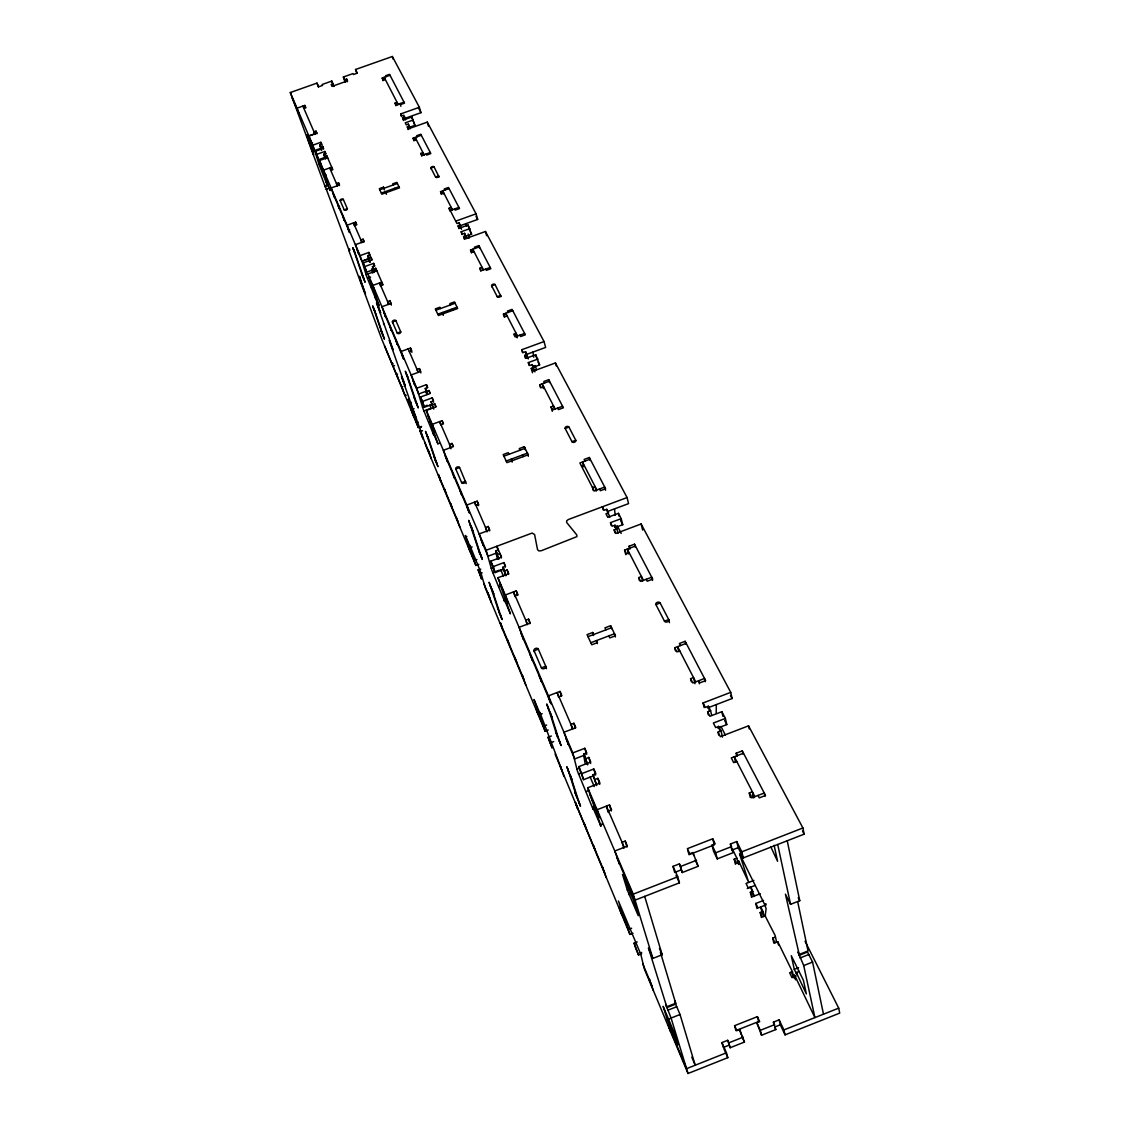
<?xml version="1.0" encoding="UTF-8"?>
<svg xmlns="http://www.w3.org/2000/svg" width="1130" height="1130" viewBox="0 0 1130 1130"><rect width="100%" height="100%" fill="white"/><g stroke="black" fill="none" stroke-linecap="round" stroke-linejoin="round"><path stroke-width="1.5" d="M716.18 712.889L716.349 704.569M757.383 1016.647L758.611 1021.577L735.913 1030.588L734.613 1025.673L757.383 1016.647L759.685 1021.647L756.832 1022.777L761.549 1035.235L775.802 1029.571L773.428 1022.127L779.135 1019.853L783.895 1029.938L785.067 1034.868L839.703 1013.116L838.714 1008.13L805.054 941.262M729.02 1045.194L723.313 1047.468L721.957 1042.58L727.678 1040.306L730.149 1047.736L744.43 1042.058L739.726 1029.571L736.873 1030.701L734.613 1025.673M730.149 1047.736L728.808 1042.849L743.145 1037.156M761.549 1035.235L760.321 1030.32L774.615 1024.642M779.135 1019.853L780.322 1024.797L774.629 1027.057L775.802 1029.571M721.957 1042.58L726.435 1052.793L686.546 1068.669L668.875 1026.379M783.895 1029.938L838.714 1008.13M633.04 933.225L629.947 934.425L618.393 900.977L640.795 954.299L644.354 968.947L688.029 1073.5L727.791 1057.666L726.435 1052.793M688.029 1073.5L671.079 1018.045L665.655 1004.189L666.742 1006.774L675.684 1003.242L660.4 952.279M795.534 979.851L794.432 974.851L814.914 1017.593L803.727 965.571L797.949 951.94L799.207 954.455L808.049 950.952L797.752 901.994M666.714 1007.649L675.627 1004.132L674.582 1000.657L675.684 1003.242M798.726 955.5L807.54 952.011L812.583 962.068L823.488 1014.189M667.802 1010.234L676.715 1006.717M799.969 958L808.798 954.511M671.079 1018.045L680.034 1014.5L675.627 1004.132M803.727 965.571L812.583 962.068M667.251 1019.613L663.141 1006.307L673.777 1031.676L677.845 1044.925L667.251 1019.613L670.104 1018.483M799.15 971.405L796.311 972.534L796.692 974.23L794.291 969.356L798.543 967.676M775.463 937.038L772.708 938.126L773.866 943.14L777.751 941.7L792.441 971.701L789.644 972.817L791.989 977.634L796.198 975.967M765.603 915.78L762.425 917.037L760.208 912.489L762.934 911.43L760.716 906.91L761.493 910.257M631.642 928.239L628.407 929.51L619.819 908.972M753.865 880.411L746.04 883.462L748.201 887.869L750.885 886.824L754.233 896.288L752.792 893.336M747.241 888.505L755.038 885.454M751.549 897.347L750.362 892.305L753.046 891.245M641.656 953.777L638.535 954.991L635.653 948.098L634.114 943.169L637.221 941.954M760.236 893.731L752.538 896.754L750.362 892.305M756.987 908.506L755.801 903.463L763.541 900.441M640.258 952.986L641.656 952.435M739.359 864.139L738.554 860.778L748.724 882.417L739.5 853.729L764.53 904.198L765.914 903.661M766.239 904.862L758.004 907.969L755.801 903.463M666.742 1006.774L648.436 947.957L652.872 958.424L662.166 954.765L644.693 896.387M799.207 954.455L785.435 894.183L790.562 904.325L799.758 900.709L787.229 840.762M681.051 869.931L674.695 872.417L673.014 866.371L679.398 863.885L682.238 872.53L698.156 866.315L692.944 852.529L689.766 853.772L687.379 848.658L712.748 838.785L715.191 843.87L712.027 845.113L713.553 851.201L717.239 858.885L733.116 852.684L730.39 844.025L736.746 841.553L741.817 851.808L743.258 857.924L804.136 834.166L802.907 827.979L748.54 725.827L720.375 736.675L718.03 732.113L721.039 730.941L718.694 726.406L715.686 727.565L713.369 723.031L725.361 718.426L721.858 711.702L709.908 716.293L707.62 711.829L710.601 710.685L708.312 706.236L705.332 707.38L703.058 702.959L730.729 692.351L641.12 523.981L616.019 533.402L614.169 529.815L616.853 528.798L618.039 533.346M682.238 872.53L680.585 866.484L696.56 860.255M717.239 858.885L715.714 852.797L731.647 846.582M627.305 890.002L622.503 874.436L633.492 900.172L638.252 915.724L627.305 890.002L630.399 888.802M736.746 841.553L738.201 847.67L731.859 850.127L730.39 844.025M652.872 958.424L633.238 894.155L677.746 876.795L673.014 866.371M741.817 851.808L802.907 827.979M739.797 855.184L741.153 854.661M735.432 864.252L734.203 859.196L736.859 858.164L732.226 848.715M677.746 876.795L679.413 882.841L635.074 900.144L616.627 857.006M738.963 862.473L736.308 863.504L734.203 859.196M618.802 862.091L619.409 864.083L614.777 851.003L627.39 846.116L625.201 841.073L622.051 842.302L623.873 848.319M750.306 797.582L749.275 792.963L752.382 791.763L753.752 797.921L752.199 794.884M498.344 551.03L496.819 546.27L501.536 557.118L490.773 561.158L493.132 566.653L503.924 562.599L505.52 566.271L502.822 567.288L504.418 570.975L507.13 569.958L508.74 573.673L497.878 577.741L572.811 752.905L577.458 771.169L593.095 809.306L592.657 807.074L594.903 806.213M736.873 756.309L736.181 753.23L742.283 750.871L765.519 795.463L759.275 797.879L758.018 795.435M608.477 810.987L611.57 809.786L609.466 804.941L597.12 809.716L599.606 817.725L596.923 810.888M743.498 753.202L731.28 757.919L733.695 762.623L736.746 761.436M592.657 807.074L600.948 826.312L600.454 824.66L601.965 824.067M600.369 825.197L601.88 824.603M572.811 752.905L584.803 748.3L586.781 752.863L583.786 754.021L587.628 764.629L583.786 754.021M585.156 754.911L574.704 758.922L565.876 738.257M707.479 707.973L732.099 698.524L730.729 692.351M585.764 758.597L588.772 757.439L590.778 762.044L578.701 766.677L583.574 779.672L594.14 775.604M576.794 769.135L579.732 768.005M578.532 773.937L581.47 772.807M583.574 779.672L581.682 773.655L593.801 768.993L595.835 773.655L592.798 774.827L596.682 785.534M717.804 728.045L726.774 724.584L725.361 718.426M596.23 784.036L594.832 779.516L597.883 778.344L599.931 783.048L587.713 787.751L600.454 824.66M586.06 791.593L589.027 790.449M546.609 725.05L543.474 726.251L545.098 731.209L548.22 730.022M567.783 742.721L568.418 744.727L563.969 732.24L575.834 727.706L573.899 723.271L570.947 724.401L572.345 728.921M691.334 681.743L690.585 678.664L693.523 677.548L694.992 683.692M548.078 737.269L552.019 747.806L548.078 737.269L551.355 736.026M550.409 742.834L553.686 741.577M538.318 649.157L534.066 650.767L541.425 667.872L545.734 666.248L538.318 649.157A2.274 1.653 -17.8 0 0 535.535 648.436A2.274 1.653 -17.8 0 0 534.066 650.767L534.448 651.968M664.468 621.175L668.72 619.565L660.146 603.01A2.274 1.639 -13.4 0 0 657.279 602.332A2.274 1.639 -13.4 0 0 655.923 604.607L664.468 621.175A2.288 1.667 -13.1 0 0 667.378 621.881A2.288 1.667 -13.1 0 0 668.72 619.565L669.469 622.63M699.399 683.791L698.665 680.726L699.781 682.873L705.657 680.627L685.147 641.303L679.413 643.493L680.472 645.555M558.983 696.815L561.893 695.699L560.028 691.419L548.403 695.854L550.946 703.849L548.488 697.591M675.472 650.824L674.723 647.758L686.221 643.366M679.737 650.809L676.856 651.897L674.723 647.758M536.552 709.668L543.474 726.251L534.024 699.527L540.338 714.4L542.188 713.694M655.923 604.607L660.146 603.01M593.66 634.509L592.713 632.489L587.049 634.636L591.767 644.764L597.459 642.603L596.513 640.569L597.375 643.606M608.816 635.908L609.79 637.927L615.469 635.766L610.624 625.709L604.974 627.842L605.934 629.862M587.995 636.656L611.584 627.715M590.821 642.73L614.494 633.746L615.384 636.981M629.862 549.265L629.085 546.228L634.509 544.194L652.73 579.125L647.193 581.23L646.205 579.309M515.139 595.708L517.893 594.677L516.241 590.863L505.251 595.002L507.836 602.94L505.562 597.163M625.78 554.675L624.593 550.112L635.47 546.03M380.316 311.993L380.584 312.925L374.849 295.834L379.129 305.82L378.917 305.029L367.914 273.954L416.786 388.212L426.448 384.666L427.705 387.59L425.29 388.466L426.561 391.404L428.99 390.514L430.262 393.452L420.558 397.011L422.465 401.447L432.197 397.873L433.482 400.853L431.053 401.743L432.338 404.724L434.782 403.834L436.081 406.814L426.293 410.416L486.126 550.268L491.847 570.24L504.63 601.513L503.952 598.858L505.943 598.109M629.212 552.782L626.486 553.813L624.593 550.112M525.761 620.201L528.558 619.155L530.267 623.082L519.08 627.305L523.345 639.241L522.696 637.264M639.481 580.636L638.704 577.585L641.459 576.54L642.617 581.117M486.126 550.268L532.159 533.049L534.603 534.575L537.541 549.646L538.826 550.903L541.171 550.776L576.907 536.623L576.794 534.942L566.723 522.554L566.624 520.902L568.348 519.518L627.065 497.553L628.577 503.613L607.756 511.41M498.669 559.237L495.703 550.875L498.387 549.872M609.805 517.342L606.81 509.305L604.155 510.294L602.361 506.805L603.152 509.814M476.902 559.519L474.233 560.522L468.526 546.849M497.045 552.852L488.061 556.214L481.069 539.858M495.703 550.875L497.271 554.491L499.954 553.488L501.381 557.952M608.618 512.808L605.963 513.811L607.77 517.342L618.435 513.345L621.189 518.656L622.743 524.701L615.13 527.555M380.429 312.615L376.53 302.784L392.929 349.283C393.777 352.687 388.522 337.503 389.398 340.935L405.133 385.387C405.896 388.522 400.811 373.79 401.588 376.954L426.321 446.774L475.871 565.424L478.823 564.322M472.142 546.934L470.461 547.57L469.783 545.168L479.657 569.52L480.787 569.096M611.288 525.676L610.497 522.653L621.189 518.656M491.183 568.263L493.81 567.274M545.098 731.209L485.434 588.32L481.027 573.291L482.171 572.854M616.853 528.798L615.017 525.224L612.333 526.227L610.497 522.653M492.765 572.599L499.333 570.142M614.72 526.877L617.319 525.902L621.203 533.417M490.773 561.158L495.067 572.599L504.291 569.139M498.726 586.611L501.381 585.608M476.055 505.548L478.654 504.587L477.185 501.183L466.775 505.054L469.36 512.907L467.255 507.554M590.171 459.147L579.874 462.989L594.239 490.971L604.72 487.058L605.553 490.265M581.569 466.295L584.154 465.334M482.581 543.389L483.23 545.366L479.134 533.939L489.728 529.984L488.188 526.467L485.547 527.456L486.988 531.905M475.871 565.424L465.786 536.905L466.902 536.482M461.647 482.637L465.504 481.211A2.062 1.342 -18.1 0 1 464.105 483.16A2.062 1.342 -18.1 0 1 461.647 482.637L455.757 468.964L459.585 467.552L466.266 483.569M565.141 428.454L568.927 427.055L575.792 440.29A2.048 1.342 -15.1 0 1 574.506 442.197A2.048 1.342 -15.1 0 1 571.978 441.703L565.141 428.454A2.034 1.314 -15.2 0 1 566.427 426.575A2.034 1.314 -15.2 0 1 568.927 427.055M508.994 454.288L508.232 452.678L503.161 454.557L506.932 462.65L528.19 454.769L524.306 446.717L519.235 448.596L519.998 450.206M503.909 456.167L525.083 448.327M506.169 461.026L527.413 453.144L528.332 456.308M571.978 441.703L575.792 440.29M599.479 489.007L600.369 490.717L605.609 488.753L589.323 457.509L584.168 459.43L585.015 461.068M384.553 345.879L418.312 427.592L421.575 426.406M557.613 408.085L558.404 409.625L563.39 407.789L548.728 379.666L543.841 381.474L544.604 382.957M420.219 427.606L421.264 427.225M440.983 424.668L443.454 423.75L442.127 420.685L432.239 424.329L434.81 432.07L432.861 427.069M540.521 387.703L539.702 384.751L549.505 381.149M421.49 431.081L422.535 430.7M543.685 386.827L541.228 387.731L539.702 384.751M416.786 388.212L423.086 408.876L433.793 435.121L432.959 432.239L434.768 431.575M432.959 432.239L437.889 443.808L439.104 443.356M446.647 459.317L447.282 461.266L443.356 450.305L453.398 446.59L452.028 443.426L449.528 444.358L450.955 448.737M552.273 411.306L551.059 406.871L553.545 405.952L554.35 408.905M562.585 406.249L552.627 409.936L551.059 406.871M402.365 388.522L401.828 386.926L402.831 386.559M522.554 352.659L521.735 349.735L544.039 341.557L545.635 347.419L525.761 354.707M406.193 395.246L404.992 395.684L401.828 386.926M528.275 358.93L525.577 351.698L523.19 352.574L521.735 349.735M426.73 391.022L418.707 393.975L413.043 380.711M525.464 358.337L524.645 355.427L527.046 354.538M533.176 367.264L539.589 364.905L535.733 354.749L526.114 358.281L524.645 355.427M529.137 365.513L528.317 362.589L537.979 359.043M534.942 371.883L532.216 364.58L529.801 365.47L528.317 362.589M413.524 416.123L411.362 409.738L414.074 408.707M422.45 406.97L424.824 406.094M426.01 405.67L427.197 405.232M533.953 366.007L535.14 365.569L536.538 369.524L534.179 370.386M420.558 397.011L424.386 407.238L432.479 404.257M411.362 409.738L412.394 412.224L413.411 411.857M532.513 372.759L531.284 368.366L533.713 367.476M423.891 410.939L431.01 408.311L429.824 405.147M627.065 497.553L555.423 362.956L532.781 371.276L531.284 368.366M418.227 422.239L416.688 422.804L411.899 411.334M428.736 422.309L431.123 421.419M409.343 351.67L411.701 350.823L410.487 348.04L401.079 351.487L403.622 359.086L401.814 354.425M504.277 317.022L503.443 314.126L512.78 310.722M507.172 315.962L504.827 316.824L503.443 314.126M393.042 363.507L392.068 363.874L391.531 362.292L393.042 366.205L394.511 365.668M397.139 375.993L396.588 374.411L397.576 374.044M414.272 383.579L414.908 385.485L411.122 374.962L420.685 371.459L419.442 368.606L417.055 369.482L418.015 372.349M524.617 333.421L515.139 336.895L513.712 334.127L516.085 333.265L517.314 337.616M384.949 314.988L385.584 316.866L381.94 306.738L391.065 303.433L389.935 300.848L387.661 301.668L388.593 304.493M480.702 271.073L479.883 268.22L482.143 267.4L482.962 270.254M490.222 267.457L481.168 270.734L479.883 268.22M395.895 320.666A1.836 1.088 -18.2 0 0 393.734 320.298A1.836 1.088 -18.2 0 0 392.435 321.923L397.252 333.096A1.865 1.102 -18.2 0 0 399.427 333.477A1.865 1.102 -18.2 0 0 400.74 331.825L395.895 320.666L392.435 321.923L392.816 323.067M501.028 296.583L495.081 284.605L491.649 285.848L491.974 287.006M435.926 310.213L455.122 303.236M437.776 314.197L457.014 307.19M397.252 333.096L400.74 331.825M497.228 296.696L500.689 295.439A1.85 1.088 -16 0 1 499.474 297.049A1.85 1.088 -16 0 1 497.228 296.696L491.649 285.848A1.836 1.074 -16.1 0 1 492.864 284.266A1.836 1.074 -16.1 0 1 495.081 284.605M369.581 261.228L367.716 255.663L369.92 254.872L368.86 252.456L360.075 255.634L319.395 160.545L327.573 157.635M461.548 229.277L459.105 222.709L456.916 223.5L449.076 208.231L451.237 207.454L452.057 210.237M367.716 255.663L368.761 258.078L370.965 257.287L372.024 259.716L363.182 262.909L366.643 272.146L374.002 269.477M458.95 228.656L458.13 225.845L460.32 225.054M357.264 250.21L361.953 261.185L368.535 258.812L369.538 262.188M458.921 226.198L477.665 219.446L476.069 213.824L427.267 122.125L408.34 128.876L407.309 126.857L409.328 126.136L410.148 128.834M375.146 296.71L375.782 298.956L366.657 276.426L361.953 261.185L369.27 258.544M464.275 236.876L471.591 234.235L468.103 225.04L459.331 228.204L458.13 225.845M363.182 262.909L364.75 266.567L373.62 263.375L374.68 265.818L372.462 266.623L374.327 272.203M461.986 234.588L461.167 231.763L469.953 228.585M466.648 238.557L464.585 233.345L462.382 234.15L461.167 231.763M372.462 266.623L373.522 269.081L375.753 268.276L382.901 284.675L380.641 285.495M464.444 239.362L463.611 236.537L465.814 235.732M366.035 274.604L376.827 270.734M544.039 341.557L485.462 231.481L464.84 238.939L463.611 236.537M368.451 277.853L370.612 277.076M485.702 269.095L486.352 270.353L490.872 268.714L478.823 245.606L474.374 247.216L475.01 248.43M471.38 252.88L470.546 250.041L479.459 246.82M371.375 287.67L373.013 287.077M474.035 251.679L471.803 252.499L470.546 250.041M354.509 225.195L356.656 224.432L355.653 222.13L347.065 225.209L349.551 232.54L347.941 228.401M441.392 194.416L440.559 191.634L449.09 188.569M443.85 193.103L441.717 193.88L440.559 191.634M348.563 230.238L349.636 229.842M358.281 252.583L358.902 254.42L355.385 244.673L364.114 241.538L363.083 239.179L360.908 239.956L361.84 242.724M450.263 210.519L458.907 207.412M403.382 390.938L382.011 339.805L348.845 250.535L348.676 249.292L349.636 248.939M348.845 250.535L350.003 250.111M455.715 221.155L476.069 213.824M333.943 86.459L331.796 81.078L322.135 84.496L322.559 85.414L318.688 86.784L317.007 83.097L290.297 92.533L312.812 145.163L319.507 165.771L327.361 185.391L326.457 182.227L327.968 181.69M290.297 92.533L325.158 186.732L326.316 186.323M333.915 195.575L334.522 197.369L331.132 187.961L339.48 184.981L338.534 182.82L336.457 183.569L337.376 186.281M421.744 156.124L420.925 153.383L423.001 152.649L423.821 155.389M327.276 188.724L326.33 189.261M348.676 249.292L326.372 189.445L327.333 189.106M430.304 152.522L422.013 155.488L420.925 153.383M340.158 200.547L343.322 199.417L347.348 208.711A1.695 0.918 -18 0 1 346.133 210.124A1.695 0.918 -18 0 1 344.17 209.841L340.158 200.547A1.681 0.904 -18.4 0 1 341.387 199.148A1.681 0.904 -18.4 0 1 343.322 199.417M439.076 177.057L434.075 166.929L430.94 168.045L431.264 169.147M384.016 188.258L383.508 187.156L379.299 188.668L381.855 194.176L399.483 187.863L396.842 182.382L392.633 183.893L393.155 184.981M379.807 189.769L397.365 183.484M337.898 204.911L338.52 206.719L339.565 206.338M381.347 193.075L398.947 186.761M344.17 209.841L347.348 208.711M435.587 177.071L438.751 175.941A1.681 0.918 -16.3 0 1 437.607 177.325A1.681 0.918 -16.3 0 1 435.587 177.071L430.94 168.045A1.681 0.89 -16.8 0 1 432.098 166.675A1.681 0.89 -16.8 0 1 434.075 166.929M312.558 142.917L311.555 143.27L312.163 145.036L308.871 135.953L316.894 133.114L316.019 131.122L314.027 131.829L314.931 134.484M395.91 105.74L395.09 103.056L397.082 102.35L397.887 105.034M308.871 135.953L314.889 133.82L302.868 106.107M404.046 102.166L396.079 104.991L395.09 103.056M311.301 143.03L312.304 142.677M312.812 145.163L320.892 142.295L321.768 144.315L319.748 145.036L321.57 150.375M401.489 116.63L400.67 113.932L419.371 107.293L420.967 112.675L403.862 118.763M326.697 156.802L318.575 159.697L315.425 151.279L323.547 148.383L322.657 146.349L320.638 147.07L319.748 145.036M403.509 120.571L402.704 117.887L404.709 117.167L405.529 119.865M321.089 148.2L314.649 150.502L310.694 141.264M410.105 127.111L414.936 125.388L411.772 116.997L403.721 119.865L402.704 117.887M315.425 151.279L316.739 154.344L324.875 151.448L325.779 153.511L323.731 154.231L325.101 158.257M413.326 119.978L405.246 122.845L406.277 124.851L408.297 124.13L409.328 126.136M323.731 154.231L324.635 156.293L326.669 155.573L332.658 169.316L330.596 170.051M318.9 164.034L320.892 163.327M321.132 167.042L322.121 166.689M413.933 140.897L413.114 138.185L421.292 135.261M416.221 139.499L414.173 140.233L413.114 138.185M323.519 175.32L325.016 174.797M324.437 173.413L325.045 175.207L326.076 174.839M345.06 82.236L343.379 76.981L353.026 73.577L353.478 74.495L357.334 73.125L355.54 69.495L392.35 56.5L419.371 107.293M333.082 83.846L331.147 84.524L332.008 86.374L347.517 80.894L346.628 79.058L344.707 79.736L343.379 76.981M303.688 108L305.651 107.308L304.832 105.415L296.992 108.183L299.394 115.175L298.588 113.268M383.042 80.668L382.237 78.027L390.02 75.272M385.132 79.185L383.183 79.877L382.237 78.027M418.51 108.056L420.967 112.675M476.013 216.324L477.665 219.446M730.46 695.43L732.099 698.524M802.484 831.073L804.136 834.166M414.936 125.388L411.772 116.997M470.348 231.862L471.591 234.235M538.092 362.038L539.589 364.905M620.681 520.718L622.743 524.701M724.669 720.559L726.774 724.584M386.121 76.642L385.655 75.724L389.539 74.354L404.54 103.141L400.571 104.553L400.062 103.579L400.868 106.262M417.21 136.73L416.688 135.699L420.77 134.244L430.841 153.581L426.702 155.064L426.151 154.005M444.825 190.108L444.26 188.993L448.511 187.467L459.514 208.556L455.178 210.109L454.585 208.965M508.119 312.431L507.427 311.089L512.088 309.38L525.337 334.819L520.591 336.542L519.885 335.158M629.085 546.228L630.032 548.064M736.181 753.23L737.381 755.56M720.94 726.463L725.347 734.994M398.071 104.285L384.186 77.334L385.048 80.159M404.709 117.167L403.693 115.189L401.687 115.91L400.67 113.932M424.075 154.754L415.162 137.45L416.038 140.346M452.424 209.742L442.692 190.871L443.567 193.823M483.428 269.915L472.778 249.236L473.654 252.258M517.512 336.034L505.788 313.278L506.65 316.358M555.127 409.018L542.16 383.861L543.459 388.565M596.852 489.996L582.444 462.029L583.73 466.817M643.422 580.354L627.32 549.095L628.562 553.94M695.727 681.842L677.59 646.657L678.791 651.558M754.897 796.636L734.331 756.747L735.461 761.662M515.492 334.748L516.975 337.63M638.704 577.585L640.654 581.399L651.742 577.218L652.547 580.467M690.585 678.664L692.803 682.972L704.527 678.48L705.304 681.757M749.275 792.963L751.775 797.851L764.247 793.02L764.968 796.297M798.204 897.672L799.758 900.709M770.773 846.794L777.567 861.258L774.106 845.297M738.201 847.67L743.258 857.924M796.311 972.534L806.368 993.934L803.416 980.317L791.283 955.698L794.291 969.356M737.17 861.385L738.667 864.45M761.888 911.938L764.092 916.458L762.934 911.43M791.24 971.97L794.362 978.368M772.708 938.126L774.982 942.787M712.027 845.113L715.714 852.797M394.723 188.272L395.26 189.374M450.517 304.916L449.881 303.603L454.486 301.922L457.664 308.504L438.384 315.524L435.304 308.9L439.909 307.233L440.531 308.547M452.41 308.871L453.031 310.185M522.314 455.037L523.091 456.661M780.322 1024.797L785.067 1034.868M386.093 192.665L385.57 191.563L386.446 194.304M443.017 313.829L442.395 312.516L443.285 315.369M512.031 460.757L511.269 459.133L512.158 462.085M437.889 443.808L426.293 410.416M695.275 860.142L698.156 866.315M756.832 1022.777L760.321 1030.32M679.398 863.885L680.585 866.484M676.037 875.397L679.413 882.841M764.53 904.198L766.126 908.718L765.151 915.964L775.081 935.358L776.607 942.053M741.704 1035.998L744.43 1042.058M727.678 1040.306L728.808 1042.849M723.949 1048.923L727.791 1057.666M329.678 167.932L337.39 185.73M361.925 242.314L353.506 222.893L354.495 225.831M388.777 304.253L379.553 282.966L380.556 285.961M408.142 348.902L418.298 372.335M450.898 447.508L439.655 421.603L440.672 424.696M487.072 530.973L474.586 502.144L475.603 505.294M527.47 624.141L513.5 591.908L515.012 596.668M572.868 728.836L557.118 692.535L558.63 697.337M592.798 774.827L594.832 779.516M624.24 847.331L606.372 806.142L608.336 812.555M505.802 575.707L502.822 567.288M500.647 569.647L503.429 576.13M590.114 776.946L594.253 786.522M659.468 948.494L662.166 954.765M578.701 766.677L581.682 773.655M587.713 787.751L633.238 894.155M292.091 97.731L298.8 113.424M319.395 160.545L325.341 175.517M332.983 193.385L348.93 230.704M369.807 279.548L374.708 291.017M383.833 312.389L402.986 357.193M428.214 416.207L434.174 430.135M445.291 456.139L468.71 510.944M497.878 577.741L507.186 600.962M521.001 633.294L550.31 701.857M589.606 793.769L598.985 815.733M325.045 175.207L325.949 177.311L323.505 170.136L331.74 167.198L332.644 169.895M338.52 206.719L339.466 208.937L338.845 207.129M326.457 182.227L330.017 190.546L321.231 165.912M503.952 598.858L510.435 613.858L499.813 583.702M355.216 253.318L352.814 247.639L354.481 252.287M408.198 377.999L405.317 371.219L415.939 402.506M355.936 255.691L356.416 256.835M406.532 374.849L407.111 376.205M408.848 380.273L409.427 381.643M469.925 524.122L470.631 525.761M472.736 530.733L473.442 532.4L468.696 520.379L479.53 552.81M548.799 709.866L546.708 704.004L552.302 718.115L551.426 716.053M361.967 274.251L361.487 273.121L365.075 282.274L354.735 252.188M363.422 277.683L363.902 278.842M414.173 397.591L414.752 398.947M416.49 403.057L417.069 404.427M477.637 547.513L478.329 549.166M480.448 554.152L482.355 559.463L478.838 551.158M556.412 733.624L555.55 731.576L561.087 745.574L559.025 739.811M415.374 401.136L418.255 407.972L407.619 376.643M691.786 1057.129L695.204 1065.223L680.034 1014.5M375.075 311.64L372.646 305.863L374.256 310.355M428.44 438.299L425.544 431.42L435.643 461.139M375.725 313.815L376.205 314.988M426.702 434.866L427.281 436.236M429.019 440.361L429.598 441.745M490.236 585.736L490.929 587.402M493.047 592.403L493.754 594.083L489.078 582.218L499.333 612.87M568.814 772.313L566.808 766.705L572.289 780.576L571.413 778.514M381.389 331.26L380.895 330.101L384.454 339.184L374.581 310.482M382.844 334.748L383.338 335.921M433.934 456.407L434.513 457.777M436.251 461.93L436.844 463.314M497.497 607.77L498.203 609.437M500.308 614.452L502.144 619.579L498.627 611.203M575.933 794.545L575.071 792.497L580.495 806.269L578.518 800.732M435.064 459.769L437.974 466.69L427.86 436.929M470.461 547.57L465.362 535.436L465.786 536.905M396.588 374.411L398.127 378.366M424.696 441.957L429.683 453.907M438.977 476.125L458.37 522.568M483.795 583.405L489.77 597.699M500.901 624.353L524.278 680.288M540.338 714.4L539.801 712.267L562.373 771.479M575.975 804.037L604.677 872.713M634.114 943.169L638.535 954.991M642.829 964.031L651.897 985.727M629.947 934.425L555.098 754.063M479.657 569.52L481.027 573.291M383.508 323.491L383.903 324.564M312.784 150.587L307.021 135.049L308.448 140.431M312.954 151.42L312.233 149.485L312.742 151.985M307.727 138.51L313.617 154.739L313.448 153.92M415.798 416.899L408.283 399.144L418.312 427.592M410.755 402.026L411.094 402.986M316.739 154.344L318.575 159.697M316.019 131.122L316.923 133.778M324.635 156.293L325.539 158.977M343.803 218.712L344.424 220.534L342.842 216.452M304.832 105.415L305.721 108.028M353.295 248.784L363.14 277.683M373.126 307.021L382.491 334.522M338.534 182.82L339.452 185.532M431.321 458.738L428.044 449.669L428.595 451.28M373.635 288.503L375.33 292.882L372.815 285.41L381.799 282.161L382.731 284.972M364.75 266.567L366.643 272.146M326.669 155.573L327.573 158.257M324.875 151.448L325.779 154.132M360.075 255.634L361.953 261.185M322.657 146.349L323.561 149.019M320.892 142.295L321.796 144.965M412.394 412.224L412.944 413.82M368.761 258.078L370.16 262.259M396.828 342.771L397.463 344.65L395.67 340.045M452.141 507.638L450.418 503.203L450.969 504.827M355.653 222.13L356.586 224.884M390.881 328.858L391.517 330.737L389.737 326.189M446.11 493.217L444.415 488.838L444.966 490.462M440.107 478.838L438.426 474.515L440.601 480.97M469.755 549.816L467.975 545.211L470.151 551.737M375.753 268.276L376.686 271.073M373.62 263.375L374.553 266.157M370.965 257.287L371.897 260.07M368.86 252.456L370.259 256.637M373.522 269.081L374.468 271.864M460.009 527.442L456.633 518.077L457.184 519.701M363.083 239.179L364.001 241.947M491.409 602.629L487.906 592.911L488.457 594.564M389.935 300.848L391.347 305.072M317.007 83.097L318.321 87.01M422.465 401.447L424.386 407.238M452.494 472.99L454.514 478.188L453.879 476.239M508.105 641.586L507.554 639.933L509.489 644.905M410.487 348.04L411.913 352.334M502.257 627.602L500.364 622.701L502.539 629.283M525.902 685.246L522.286 675.175L522.823 676.828M428.99 390.514L429.937 393.395M426.448 384.666L427.394 387.562M432.338 404.724L433.765 409.074M431.053 401.743L432.945 407.534M461.153 493.259L461.789 495.208L459.726 489.94M516.749 662.279L514.786 657.236L515.337 658.889M419.442 368.606L420.868 372.914M471.507 526.99L481.648 557.796M491.875 588.885L501.438 617.898M426.561 391.404L427.521 394.285M425.29 388.466L427.197 394.243M331.796 81.078L333.505 86.318M538.05 713.256L536.001 708.002L538.177 714.626M442.127 420.685L443.073 423.595M434.782 403.834L435.728 406.729M432.197 397.873L433.609 402.224M493.132 566.653L495.067 572.599M452.028 443.426L452.989 446.35M477.185 501.183L478.611 505.604M563.983 776.451L560.24 765.999L560.777 767.651M372.787 273.05L371.544 268.926M531.721 658.38L532.371 660.358L529.998 654.312M586.498 829.208L584.267 823.473L584.789 825.14M497.271 554.491L498.711 558.955M344.707 79.736L345.54 82.363M488.188 526.467L489.615 530.916M577.642 808.021L575.438 802.371L577.571 808.995M507.13 569.958L508.557 574.436M503.924 562.599L505.35 567.062M383.508 187.156L384.384 189.897M540.832 679.667L541.468 681.658L539.052 675.514M595.411 850.537L593.137 844.717L593.674 846.37M550.211 712.239L560.212 743.512M570.269 774.954L579.634 804.193M504.418 570.975L505.859 575.452M547.584 706.052L557.599 737.325M567.67 768.753L577.034 798.006M346.628 79.058L347.475 81.685M526.241 621.698L527.187 624.692M516.241 590.863L517.667 595.355M606.245 877.657L602.361 866.795L602.897 868.447M355.54 69.495L356.783 73.422M621.684 913.421L619.297 907.319L621.387 913.916M528.558 619.155L529.97 623.647M546.482 668.649L545.734 666.248A2.302 1.695 -17.7 0 1 544.25 668.621A2.302 1.695 -17.7 0 1 541.425 667.872M649.891 980.953L649.383 979.315L653.408 990.615M560.028 691.419L561.426 695.939M628.873 893.166L629.466 895.101M670.952 1031.365L668.367 1024.741L670.373 1031.238M573.899 723.271L575.297 727.791M593.801 768.993L595.651 775.025M588.772 757.439L590.623 763.47M584.803 748.3L586.654 754.332M597.883 778.344L599.719 784.375M609.466 804.941L611.288 810.973M625.201 841.073L627.009 847.105M408.297 124.13L409.117 126.828M407.309 126.857L408.128 129.569M404.102 116.545L404.907 119.229M392.35 56.5L393.127 59.127M427.267 122.125L428.468 126.193M449.076 208.231L449.909 211.013M464.585 233.345L465.828 237.583M459.105 222.709L460.743 228.331M524.306 446.717L525.168 449.684M468.103 225.04L469.741 230.675M478.823 245.606L479.643 248.445M592.713 632.489L593.575 635.512M485.462 231.481L486.663 235.732M525.577 351.698L526.806 356.077M425.925 391.319L426.843 394.61M532.216 364.58L533.445 368.973M610.624 625.709L611.457 628.746M535.733 354.749L536.948 359.142M548.728 379.666L549.533 382.618M687.789 850.17L689.003 854.718L714.273 844.887L712.748 838.785M555.423 362.956L556.214 365.894M596.287 491.098L595.1 486.578L592.487 487.553L593.278 490.561M589.323 457.509L590.114 460.503M692.944 852.529L693.749 855.565M739.726 1029.571L741.012 1034.473M469.091 238.246L468.187 234.023M614.169 529.815L614.96 532.837M606.81 509.305L607.997 513.825M615.017 525.224L615.793 528.247M618.435 513.345L619.212 516.368M634.509 544.194L635.286 547.231M496.056 553.22L497.567 559.308M641.12 523.981L642.631 530.069M773.428 1022.127L774.234 1025.419M685.147 641.303L685.882 644.383M736.859 858.164L738.074 863.221M703.058 702.959L704.159 707.564M707.62 711.829L708.341 714.909M710.601 710.685L711.674 715.304M708.312 706.236L709.4 710.855M750.885 886.824L751.676 890.186M718.694 726.406L719.768 731.025M718.03 732.113L718.751 735.178M760.208 912.489L761.38 917.518M721.039 730.941L722.466 737.099M721.858 711.702L722.918 716.321M777.751 941.7L778.514 945.033M792.441 971.701L793.557 976.701M742.283 750.871L742.961 753.95M748.54 725.827L749.204 728.921M777.708 844.477L790.562 904.325M466.069 223.627L466.634 226.41M583.673 755.476L585.128 763.216M325.158 186.732L324.875 185.235L326.372 189.445M532.908 352.08L533.755 357.179M359.834 279.152L365.513 294.04M360.484 280.523L359.495 276.327L364.792 292.105M614.508 508.881L615.158 515.266M455.757 468.964A2.034 1.328 -18.1 0 1 457.142 467.043A2.034 1.328 -18.1 0 1 459.585 467.552M421.476 434.245L419.866 430.403L423.1 439.047L421.476 434.245M479.939 574.167L478.018 569.591L481.578 579.083L479.939 574.167"/></g></svg>
